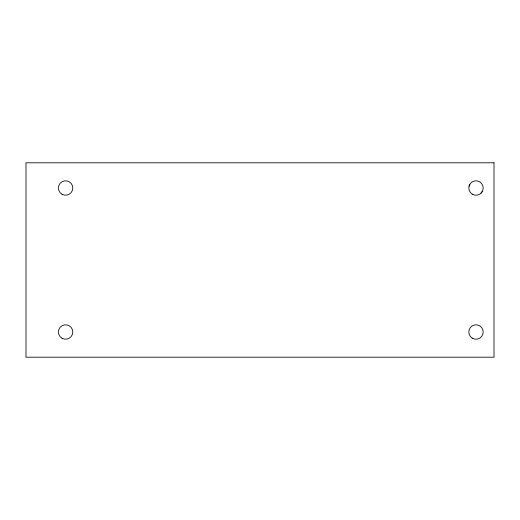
<?xml version="1.0" encoding="UTF-8"?>
<svg xmlns="http://www.w3.org/2000/svg" width="520" height="520" viewBox="0 0 520 520"><rect width="100%" height="100%" fill="white"/><g stroke="black" fill="none" stroke-linecap="round" stroke-linejoin="round"><path stroke-width="0.78" d="M469.047 186.134L469.762 184.399M481.091 193.089L482.235 191.6M494 162.799L26 162.799L26 357.201L494 357.201L494 162.799M472.401 194.233A7.202 7.202 0 0 0 483.197 188A7.202 7.202 0 0 0 472.401 181.766A7.202 7.202 0 0 0 472.401 194.233M472.401 338.234A7.202 7.202 0 0 0 483.197 332A7.202 7.202 0 0 0 472.401 325.767A7.202 7.202 0 0 0 472.401 338.234M61.997 194.233A7.202 7.202 0 0 0 72.8 188A7.202 7.202 0 0 0 61.997 181.766A7.202 7.202 0 0 0 61.997 194.233M61.997 338.234A7.202 7.202 0 0 0 72.8 332A7.202 7.202 0 0 0 61.997 325.767A7.202 7.202 0 0 0 61.997 338.234"/></g></svg>
